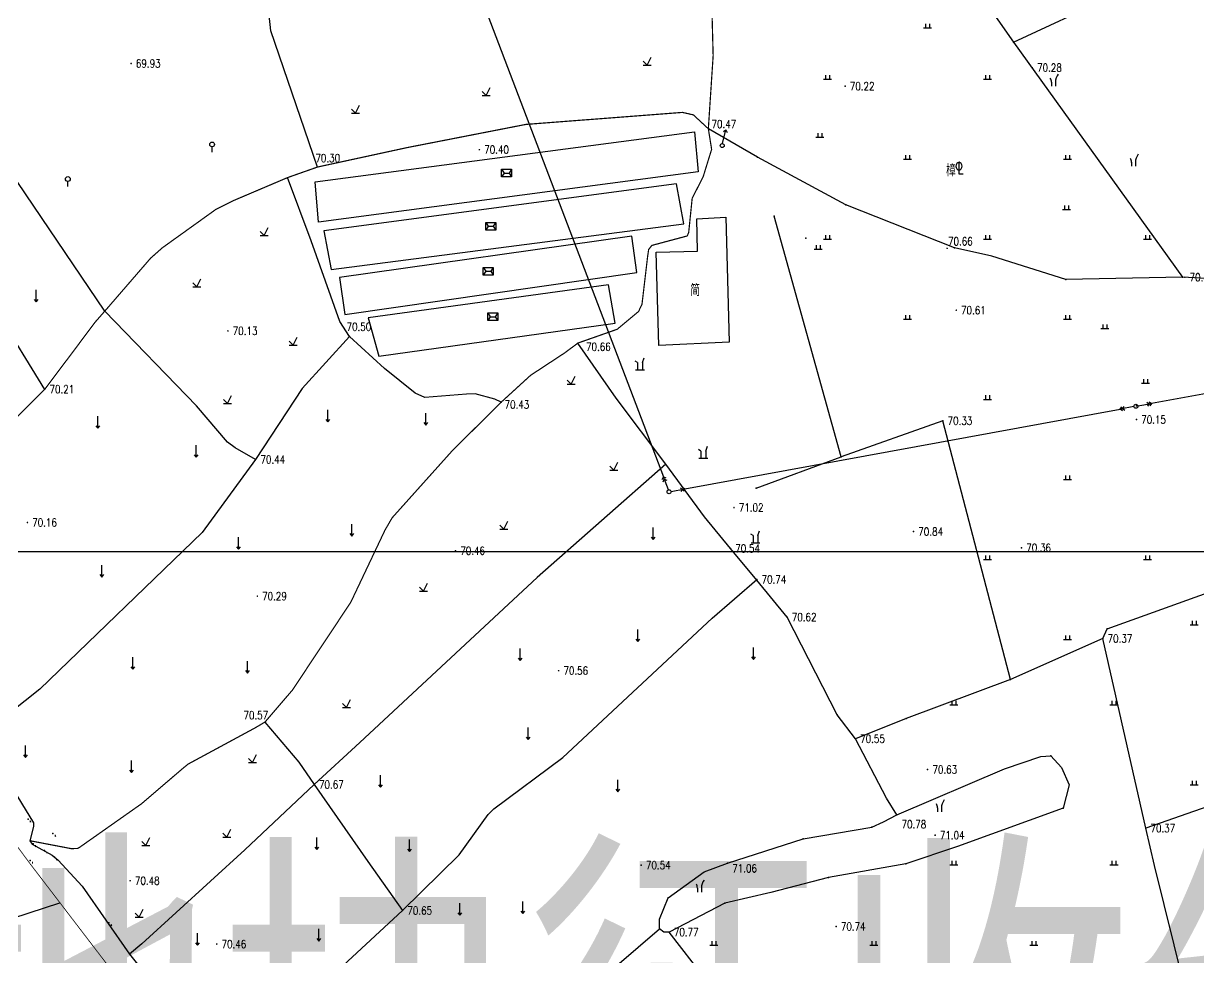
# Model space of a CAD drawing. Extents: x 10519 to 17598, y -625 to 2857.
# Drawn here: x 13875.9 to 14022.7, y 1055 to 1171.6 of the extents above; entities that cross this region are included whole.
import ezdxf
from ezdxf.enums import TextEntityAlignment as Align

# ---------------------------------------------------------------- set-up
doc = ezdxf.new("R2010")
doc.units = 0
doc.header["$MEASUREMENT"] = 0
doc.linetypes.add('X3', pattern=[5, 4, -1])
doc.layers.get('0').update_dxf_attribs({"linetype": 'CONTINUOUS'})
for name, color, linetype in [('0-现状单位', 7, 'CONTINUOUS'), ('0000原地形', 252, 'CONTINUOUS'), ('GCD', 224, 'CONTINUOUS'), ('TYBZ', 7, 'CONTINUOUS')]:
    doc.layers.add(name, color=color, linetype=linetype)
doc.styles.get("Standard").update_dxf_attribs({"font": 'txt8.shx', "width": 0.8, "bigfont": 'hz.shx'})
doc.styles.add('正等线体', font='txt8.shx', dxfattribs={"width": 0.8, "bigfont": 'hz.shx'})
doc.styles.add('黑体', font='SIMHEI.TTF', dxfattribs={"width": 0.8})
doc.linetypes.add('10421', pattern='A,2,[150,AAA.SHX,S=1,R=0,X=0,Y=1],1e-11', length=2)
doc.linetypes.add('10422', pattern='A,2,[150,AAA.SHX,S=1,R=0,X=0,Y=1],2,[177,AAA.SHX,S=1,R=0,X=0,Y=0.8],1e-09', length=4)
doc.linetypes.add('1161', pattern='A,0,[149,AAA.SHX,S=0.1,R=0,X=0,Y=0],-1.6', length=1.6)
doc.linetypes.add('447', pattern='A,8,-1,[148,AAA.SHX,S=1,R=0,X=0,Y=0],-1', length=10)

# ---------------------------------------------------------------- blocks, each defined once
blk = doc.blocks.new('GC013A')
at = {"linetype": 'Continuous'}
blk.add_line((0.5, 0), (4, 0), dxfattribs=at)
at = {"linetype": 'Continuous', "flags": 128}
for points in [[(2.88, 0.5), (3.38, 0), (2.88, -0.5)], [(3.5, 0.5), (4, 0), (3.5, -0.5)]]:
    blk.add_lwpolyline(points, dxfattribs=at)
blk = doc.blocks.new('GC200')
at = {"linetype": 'Continuous', "const_width": 0.2, "flags": 128}
blk.add_lwpolyline([(-0.1, 0, 1), (0.1, 0, 1)], format="xyb", close=True, dxfattribs=at)
blk = doc.blocks.new('gc272')
at = {"linetype": 'Continuous'}
blk.add_lwpolyline([(1.25, 0), (1.25, 0), (-1.25, 0), (-1.25, 1.9), (1.25, 1.9)], close=True, dxfattribs=at)
for points in [[(-1.25, 1.9), (-0.625, 0.95), (-1.25, 0)], [(-0.625, 0.95), (0.625, 0.95)], [(1.25, 1.9), (0.625, 0.95), (1.25, 0)]]:
    blk.add_lwpolyline(points, dxfattribs=at)
blk = doc.blocks.new('gc170')
at = {"linetype": 'Continuous'}
blk.add_circle((0, 0), 0.5, dxfattribs=at)
blk = doc.blocks.new('gc013b')
at = {"linetype": 'Continuous'}
blk.add_line((0.5, 0), (4, 0), dxfattribs=at)
at = {"linetype": 'Continuous', "flags": 128}
blk.add_lwpolyline([(3.5, 0.5), (4, 0), (3.5, -0.5)], dxfattribs=at)

msp = doc.modelspace()

# ---------------------------------------------------------------- linework, layer by layer
at = {"layer": '0000原地形', "linetype": 'Continuous'}
for p, q in [((13986.18, 1188.49, 69.5), (13999.61, 1169.29, 69.5)), ((13933.6, 1173.51), (13955.86, 1115.03)), ((13906.8, 1170.73), (13906.6, 1172.67)), ((13912.65, 1153.71), (13906.8, 1170.73)), ((13999.61, 1169.29, 69.5), (14020.72, 1139.97, 69.5)), ((13967.62, 1154.96, 69.5), (13961.48, 1158.49, 69.5)), ((13886.06, 1135.71), (13873.18, 1154.72)), ((13978.67, 1148.97, 69.5), (13967.62, 1154.96, 69.5)), ((13911.83, 1144.5), (13908.9, 1152.39)), ((13992.23, 1143.6, 69.5), (13978.67, 1148.97, 69.5)), ((13865.5, 1147.09), (13878.54, 1125.93)), ((13915.45, 1134.44), (13911.83, 1144.5)), ((13996.89, 1142.56, 69.5), (13992.23, 1143.6, 69.5)), ((14006.17, 1139.67, 69.5), (13996.89, 1142.56, 69.5)), ((14020.72, 1139.97, 69.5), (14006.17, 1139.67, 69.5)), ((13897.51, 1123.88), (13886.06, 1135.71)), ((13916.66, 1132.54), (13915.45, 1134.44)), ((13916.66, 1132.54), (13910.74, 1126.04)), ((13921.03, 1128.56), (13916.66, 1132.54)), ((13924.85, 1125.49), (13921.03, 1128.56)), ((14039.98, 1128.39), (14016.87, 1124.18, 69.85)), ((13910.74, 1126.04), (13904.91, 1117.2)), ((13910.74, 1126.04), (13910.74, 1126.04)), ((13926.04, 1124.92), (13924.85, 1125.49)), ((13931.27, 1125.35), (13926.04, 1124.92)), ((13932.36, 1125.39), (13931.27, 1125.35)), ((13934.8, 1124.73), (13932.36, 1125.39)), ((13935.6, 1124.35), (13934.8, 1124.73)), ((13901.39, 1119.34), (13897.51, 1123.88)), ((13958.54, 1113.52), (14012.93, 1123.47)), ((13902.34, 1118.63), (13901.39, 1119.34)), ((13904.91, 1117.2), (13902.34, 1118.63)), ((13904.91, 1117.2), (13898.22, 1108.08)), ((13956.18, 1116.59), (13940.11, 1102.44)), ((13898.22, 1108.08), (13877.93, 1088.5)), ((14011.33, 1096.03, 70.03), (14037.59, 1105.5, 70.03)), ((13940.11, 1102.44), (13917.92, 1081.86)), ((13961.97, 1097.36), (13967.53, 1102.21)), ((13943.28, 1079.99), (13961.97, 1097.36)), ((14010.77, 1094.83, 70.03), (14011.33, 1096.03, 70.03)), ((14010.77, 1094.83, 70.03), (13999.23, 1089.7, 70.03)), ((14016.13, 1071.14, 70.03), (14010.77, 1094.83, 70.03)), ((13999.23, 1089.7, 70.03), (13986.22, 1084.83, 70.03)), ((13877.93, 1088.5), (13871.93, 1083.75)), ((13906.08, 1084.4), (13910.29, 1079.39)), ((13986.22, 1084.83, 70.03), (13979.85, 1082.32, 70.03)), ((13917.92, 1081.86), (13912.23, 1076.6)), ((13910.29, 1079.39), (13912.23, 1076.6)), ((13934.67, 1073.57), (13943.28, 1079.99)), ((13912.23, 1076.6), (13903.56, 1068.46)), ((13912.23, 1076.6), (13918.95, 1066.98)), ((13933.98, 1072.84), (13934.67, 1073.57)), ((14023.88, 1073.85, 69.8), (14016.13, 1071.14, 69.8)), ((13930.33, 1067.81), (13933.98, 1072.84)), ((14017.24, 1066.47, 70.03), (14016.13, 1071.14, 70.03)), ((13903.56, 1068.46), (13890.67, 1056.7)), ((13923.27, 1060.86), (13930.33, 1067.81)), ((13918.95, 1066.98), (13923.27, 1060.86)), ((14021.67, 1048.67, 70.03), (14017.24, 1066.47, 70.03)), ((13845.85, 1050.69, 71.79), (13880.46, 1061.82, 71.79)), ((13915.84, 1054.01), (13923.27, 1060.86)), ((13934.43, 1040.62, 71.18), (13955.37, 1058.6, 71.18)), ((13890.67, 1056.7), (13889.14, 1055.4))]:
    msp.add_line(p, q, dxfattribs=at)
at = {"layer": '0000原地形', "linetype": '1161'}
for p, q in [((13999.61, 1169.29, 69.5), (14014.48, 1176.22, 69.5)), ((14040.51, 1138.8, 69.5), (14020.72, 1139.97, 69.5)), ((13990.78, 1122.02, 70.03), (13978.06, 1117.5, 70.03)), ((13999.23, 1089.7, 70.03), (13990.78, 1122.02, 70.03)), ((14005.8, 1073.63, 70.7), (13992.61, 1068.86, 70.7)), ((13992.61, 1068.86, 70.7), (13986.15, 1066.68, 70.7)), ((13986.15, 1066.68, 70.7), (13976.5, 1064.99, 70.7)), ((13976.5, 1064.99, 70.7), (13969.28, 1063.13, 70.7)), ((13969.28, 1063.13, 70.7), (13963.52, 1061.78, 70.7)), ((13963.52, 1061.78, 70.7), (13956.57, 1058.17, 70.7))]:
    msp.add_line(p, q, dxfattribs=at)
at = {"layer": '0000原地形'}
for p, q in [((13988.38, 1171.1), (13989.38, 1171.1)), ((13988.63, 1171.6), (13988.63, 1171.1)), ((13989.13, 1171.6), (13989.13, 1171.1)), ((13953.84, 1166.42), (13954.34, 1167.42)), ((13953.34, 1166.92), (13953.84, 1166.42)), ((13953.34, 1166.42), (13954.34, 1166.42)), ((13975.87, 1164.7), (13976.87, 1164.7)), ((13976.12, 1165.2), (13976.12, 1164.7)), ((13976.62, 1165.2), (13976.62, 1164.7)), ((13995.87, 1164.7), (13996.87, 1164.7)), ((13996.12, 1165.2), (13996.12, 1164.7)), ((13996.62, 1165.2), (13996.62, 1164.7)), ((13933.22, 1163.14), (13933.72, 1162.64)), ((13933.72, 1162.64), (13934.22, 1163.64)), ((14004.36, 1164.3), (14004.36, 1163.8)), ((14004.86, 1164.3), (14004.86, 1163.8)), ((13917.38, 1160.45), (13917.88, 1161.45)), ((13933.22, 1162.64), (13934.22, 1162.64)), ((13916.88, 1160.95), (13917.38, 1160.45)), ((13916.88, 1160.45), (13917.88, 1160.45)), ((13974.9, 1157.44), (13975.9, 1157.44)), ((13975.15, 1157.94), (13975.15, 1157.44)), ((13975.65, 1157.94), (13975.65, 1157.44)), ((13899.47, 1155.58), (13899.47, 1156.23)), ((13985.87, 1154.7), (13986.87, 1154.7)), ((13986.12, 1155.2), (13986.12, 1154.7)), ((13986.62, 1155.2), (13986.62, 1154.7)), ((13992.81, 1152.81, 70.51), (13992.81, 1154.31, 70.51)), ((14005.87, 1154.7), (14006.87, 1154.7)), ((14006.12, 1155.2), (14006.12, 1154.7)), ((14006.62, 1155.2), (14006.62, 1154.7)), ((14014.36, 1154.3), (14014.36, 1153.8)), ((14014.86, 1154.3), (14014.86, 1153.8)), ((13993.31, 1152.81, 70.51), (13992.81, 1152.81, 70.51)), ((13881.44, 1151.26), (13881.44, 1151.91)), ((14005.75, 1148.42), (14006.75, 1148.42)), ((14006, 1148.92), (14006, 1148.42)), ((14006.5, 1148.92), (14006.5, 1148.42)), ((13905.49, 1145.67), (13905.99, 1145.17)), ((13905.99, 1145.17), (13906.49, 1146.17)), ((13905.49, 1145.17), (13906.49, 1145.17)), ((13974.95, 1143.96), (13974.95, 1143.46)), ((13975.45, 1143.96), (13975.45, 1143.46)), ((13975.87, 1144.7), (13976.87, 1144.7)), ((13976.12, 1145.2), (13976.12, 1144.7)), ((13976.62, 1145.2), (13976.62, 1144.7)), ((13995.87, 1144.7), (13996.87, 1144.7)), ((13996.12, 1145.2), (13996.12, 1144.7)), ((13996.62, 1145.2), (13996.62, 1144.7)), ((14015.87, 1144.7), (14016.87, 1144.7)), ((14016.12, 1145.2), (14016.12, 1144.7)), ((14016.62, 1145.2), (14016.62, 1144.7)), ((13974.7, 1143.46), (13975.7, 1143.46)), ((13897.58, 1138.76), (13898.08, 1139.76)), ((13877.5, 1136.86), (13877.5, 1138.36)), ((13897.08, 1139.26), (13897.58, 1138.76)), ((13897.08, 1138.76), (13898.08, 1138.76)), ((13877.25, 1137.16), (13877.5, 1136.86)), ((13877.5, 1136.86), (13877.75, 1137.16)), ((13986.12, 1135.2), (13986.12, 1134.7)), ((13986.62, 1135.2), (13986.62, 1134.7)), ((14006.12, 1135.2), (14006.12, 1134.7)), ((14006.62, 1135.2), (14006.62, 1134.7)), ((13985.87, 1134.7), (13986.87, 1134.7)), ((14005.87, 1134.7), (14006.87, 1134.7)), ((14010.54, 1133.55), (14011.54, 1133.55)), ((14010.79, 1134.05), (14010.79, 1133.55)), ((14011.29, 1134.05), (14011.29, 1133.55)), ((13909.61, 1131.48), (13910.11, 1132.48)), ((13909.11, 1131.98), (13909.61, 1131.48)), ((13909.11, 1131.48), (13910.11, 1131.48)), ((13952.64, 1129.28), (13952.33, 1129.46)), ((13952.64, 1129.28), (13952.64, 1128.38)), ((13953.24, 1129.28), (13953.45, 1129.88)), ((13953.24, 1129.28), (13953.24, 1128.38)), ((13952.39, 1128.38), (13953.49, 1128.38)), ((13943.84, 1127.08), (13944.34, 1126.58)), ((13943.84, 1126.58), (13944.84, 1126.58)), ((13944.34, 1126.58), (13944.84, 1127.58)), ((14015.61, 1126.73), (14016.61, 1126.73)), ((14015.86, 1127.23), (14015.86, 1126.73)), ((14016.36, 1127.23), (14016.36, 1126.73)), ((13901.4, 1124.17), (13901.9, 1125.17)), ((13995.87, 1124.7), (13996.87, 1124.7)), ((13996.12, 1125.2), (13996.12, 1124.7)), ((13996.62, 1125.2), (13996.62, 1124.7)), ((13900.9, 1124.67), (13901.4, 1124.17)), ((13900.9, 1124.17), (13901.9, 1124.17)), ((13913.93, 1121.89), (13913.93, 1123.39)), ((13885.2, 1121.11), (13885.2, 1122.61)), ((13913.68, 1122.19), (13913.93, 1121.89)), ((13913.93, 1121.89), (13914.18, 1122.19)), ((13925.92, 1121.79), (13926.17, 1121.49)), ((13926.17, 1121.49), (13926.17, 1122.99)), ((13926.17, 1121.49), (13926.42, 1121.79)), ((13884.95, 1121.41), (13885.2, 1121.11)), ((13885.2, 1121.11), (13885.45, 1121.41)), ((13897.46, 1117.49), (13897.46, 1118.99)), ((13961.16, 1118.24), (13961.37, 1118.84)), ((13897.21, 1117.79), (13897.46, 1117.49)), ((13897.46, 1117.49), (13897.71, 1117.79)), ((13960.56, 1118.24), (13960.25, 1118.42)), ((13960.56, 1118.24), (13960.56, 1117.34)), ((13961.16, 1118.24), (13961.16, 1117.34)), ((13949.16, 1116.34), (13949.66, 1115.84)), ((13949.66, 1115.84), (13950.16, 1116.84)), ((13960.31, 1117.34), (13961.41, 1117.34)), ((13949.16, 1115.84), (13950.16, 1115.84)), ((14005.87, 1114.7), (14006.87, 1114.7)), ((14006.12, 1115.2), (14006.12, 1114.7)), ((14006.62, 1115.2), (14006.62, 1114.7)), ((13916.95, 1107.63), (13916.95, 1109.13)), ((13935.41, 1108.97), (13935.91, 1108.47)), ((13935.91, 1108.47), (13936.41, 1109.47)), ((13954.58, 1107.18), (13954.58, 1108.68)), ((13902.77, 1106), (13902.77, 1107.5)), ((13916.7, 1107.93), (13916.95, 1107.63)), ((13916.95, 1107.63), (13917.2, 1107.93)), ((13935.41, 1108.47), (13936.41, 1108.47)), ((13954.33, 1107.48), (13954.58, 1107.18)), ((13954.58, 1107.18), (13954.83, 1107.48)), ((13967.08, 1107.68), (13966.77, 1107.86)), ((13967.08, 1107.68), (13967.08, 1106.78)), ((13967.68, 1107.68), (13967.89, 1108.28)), ((13967.68, 1107.68), (13967.68, 1106.78)), ((13902.52, 1106.3), (13902.77, 1106)), ((13902.77, 1106), (13903.02, 1106.3)), ((13966.83, 1106.78), (13967.93, 1106.78)), ((13995.87, 1104.7), (13996.87, 1104.7)), ((13996.12, 1105.2), (13996.12, 1104.7)), ((13996.62, 1105.2), (13996.62, 1104.7)), ((14015.87, 1104.7), (14016.87, 1104.7)), ((14016.12, 1105.2), (14016.12, 1104.7)), ((14016.62, 1105.2), (14016.62, 1104.7)), ((13885.45, 1102.81), (13885.7, 1102.51)), ((13885.7, 1102.51), (13885.7, 1104.01)), ((13885.7, 1102.51), (13885.95, 1102.81)), ((13925.37, 1101.24), (13925.87, 1100.74)), ((13925.87, 1100.74), (13926.37, 1101.74)), ((13925.37, 1100.74), (13926.37, 1100.74)), ((14021.92, 1097.06), (14021.92, 1096.56)), ((14022.42, 1097.06), (14022.42, 1096.56)), ((13952.65, 1094.47), (13952.65, 1095.97)), ((14021.67, 1096.56), (14022.67, 1096.56)), ((13952.4, 1094.77), (13952.65, 1094.47)), ((13952.65, 1094.47), (13952.9, 1094.77)), ((14005.87, 1094.7), (14006.87, 1094.7)), ((14006.12, 1095.2), (14006.12, 1094.7)), ((14006.62, 1095.2), (14006.62, 1094.7)), ((13889.55, 1091.01), (13889.55, 1092.51)), ((13937.71, 1092.39), (13937.96, 1092.09)), ((13937.96, 1092.09), (13937.96, 1093.59)), ((13937.96, 1092.09), (13938.21, 1092.39)), ((13966.89, 1092.53), (13967.14, 1092.23)), ((13967.14, 1092.23), (13967.14, 1093.73)), ((13967.14, 1092.23), (13967.39, 1092.53)), ((13889.3, 1091.31), (13889.55, 1091.01)), ((13889.55, 1091.01), (13889.8, 1091.31)), ((13903.9, 1090.52), (13903.9, 1092.02)), ((13903.65, 1090.82), (13903.9, 1090.52)), ((13903.9, 1090.52), (13904.15, 1090.82)), ((13915.77, 1086.73), (13916.27, 1086.23)), ((13916.27, 1086.23), (13916.77, 1087.23)), ((13991.67, 1086.56), (13992.67, 1086.56)), ((13991.92, 1087.06), (13991.92, 1086.56)), ((13992.42, 1087.06), (13992.42, 1086.56)), ((14011.67, 1086.56), (14012.67, 1086.56)), ((14011.92, 1087.06), (14011.92, 1086.56)), ((14012.42, 1087.06), (14012.42, 1086.56)), ((13915.77, 1086.23), (13916.77, 1086.23)), ((13938.96, 1082.23), (13938.96, 1083.73)), ((13938.71, 1082.53), (13938.96, 1082.23)), ((13938.96, 1082.23), (13939.21, 1082.53)), ((13876.17, 1079.99), (13876.17, 1081.49)), ((13875.92, 1080.29), (13876.17, 1079.99)), ((13876.17, 1079.99), (13876.42, 1080.29)), ((13889.4, 1078.11), (13889.4, 1079.61)), ((13904.03, 1079.87), (13904.53, 1079.37)), ((13904.03, 1079.37), (13905.03, 1079.37)), ((13904.53, 1079.37), (13905.03, 1080.37)), ((13889.15, 1078.41), (13889.4, 1078.11)), ((13889.4, 1078.11), (13889.65, 1078.41)), ((13920.5, 1076.28), (13920.5, 1077.78)), ((13920.25, 1076.58), (13920.5, 1076.28)), ((13920.5, 1076.28), (13920.75, 1076.58)), ((13950.19, 1075.7), (13950.19, 1077.2)), ((14021.67, 1076.56), (14022.67, 1076.56)), ((14021.92, 1077.06), (14021.92, 1076.56)), ((14022.42, 1077.06), (14022.42, 1076.56)), ((13949.94, 1076), (13950.19, 1075.7)), ((13950.19, 1075.7), (13950.44, 1076)), ((13990.12, 1073.67), (13990.12, 1073.17)), ((13990.62, 1073.67), (13990.62, 1073.17)), ((13900.83, 1070.52), (13901.33, 1070.02)), ((13901.33, 1070.02), (13901.83, 1071.02)), ((13890.7, 1069.47), (13891.2, 1068.97)), ((13890.7, 1068.97), (13891.7, 1068.97)), ((13891.2, 1068.97), (13891.7, 1069.97)), ((13900.83, 1070.02), (13901.83, 1070.02)), ((13912.56, 1068.48), (13912.56, 1069.98)), ((13924.14, 1068.23), (13924.14, 1069.73)), ((13912.31, 1068.78), (13912.56, 1068.48)), ((13912.56, 1068.48), (13912.81, 1068.78)), ((13923.89, 1068.53), (13924.14, 1068.23)), ((13924.14, 1068.23), (13924.39, 1068.53)), ((13991.67, 1066.56), (13992.67, 1066.56)), ((13991.92, 1067.06), (13991.92, 1066.56)), ((13992.42, 1067.06), (13992.42, 1066.56)), ((14011.67, 1066.56), (14012.67, 1066.56)), ((14011.92, 1067.06), (14011.92, 1066.56)), ((14012.42, 1067.06), (14012.42, 1066.56)), ((13960.12, 1063.67), (13960.12, 1063.17)), ((13960.62, 1063.67), (13960.62, 1063.17)), ((13930.44, 1060.27), (13930.44, 1061.77)), ((13938.31, 1060.5), (13938.31, 1062)), ((13889.87, 1060.53), (13890.37, 1060.03)), ((13890.37, 1060.03), (13890.87, 1061.03)), ((13930.19, 1060.57), (13930.44, 1060.27)), ((13930.44, 1060.27), (13930.69, 1060.57)), ((13938.06, 1060.8), (13938.31, 1060.5)), ((13938.31, 1060.5), (13938.56, 1060.8)), ((13889.87, 1060.03), (13890.87, 1060.03)), ((13897.66, 1056.54), (13897.66, 1058.04)), ((13912.57, 1057.36), (13912.82, 1057.06)), ((13912.82, 1057.06), (13912.82, 1058.56)), ((13912.82, 1057.06), (13913.07, 1057.36)), ((13897.41, 1056.84), (13897.66, 1056.54)), ((13897.66, 1056.54), (13897.91, 1056.84)), ((13961.67, 1056.56), (13962.67, 1056.56)), ((13961.92, 1057.06), (13961.92, 1056.56)), ((13962.42, 1057.06), (13962.42, 1056.56)), ((13981.67, 1056.56), (13982.67, 1056.56)), ((13981.92, 1057.06), (13981.92, 1056.56)), ((13982.42, 1057.06), (13982.42, 1056.56)), ((14001.67, 1056.56), (14002.67, 1056.56)), ((14001.92, 1057.06), (14001.92, 1056.56)), ((14002.42, 1057.06), (14002.42, 1056.56))]:
    msp.add_line(p, q, dxfattribs=at)
at = {"layer": '0000原地形', "linetype": '10421'}
for p, q in [((13949.97, 1124.83, 70.74), (13945.19, 1131.73, 70.74)), ((13956.18, 1116.59, 70.74), (13949.97, 1124.83, 70.74)), ((13960.99, 1110.04, 70.74), (13956.18, 1116.59, 70.74)), ((13964.24, 1106.09, 70.74), (13960.99, 1110.04, 70.74)), ((13967.53, 1102.13, 70.83), (13964.24, 1106.09, 70.83)), ((13971.31, 1097.51, 70.83), (13967.53, 1102.13, 70.83)), ((13977.58, 1085.3, 70.83), (13971.31, 1097.51, 70.83)), ((13979.85, 1082.32, 70.83), (13977.58, 1085.3, 70.83)), ((13870.38, 1082.84), (13877.15, 1071.82)), ((13983.75, 1074.91, 70.83), (13979.85, 1082.32, 70.83)), ((13998.49, 1078.57, 70.78), (14003.04, 1080.12, 70.78)), ((14003.04, 1080.12, 70.78), (14004.28, 1080.17, 70.78)), ((14004.28, 1080.17, 70.78), (14005.63, 1078.73, 70.78)), ((13985.02, 1072.8, 70.78), (13998.49, 1078.57, 70.78)), ((14005.63, 1078.73, 70.78), (14006.55, 1076.57, 70.78)), ((14006.55, 1076.57, 70.78), (14005.8, 1073.63, 70.78)), ((13985.02, 1072.8, 70.83), (13983.75, 1074.91, 70.83)), ((13981.93, 1071.29, 70.83), (13983.38, 1071.93, 70.83)), ((13983.38, 1071.93, 70.83), (13985.02, 1072.8, 70.83)), ((13877.17, 1071.37), (13876.71, 1069.58)), ((13877.15, 1071.82), (13877.17, 1071.37)), ((13973.34, 1069.83, 70.83), (13981.93, 1071.29, 70.83)), ((13876.71, 1069.58), (13876.97, 1069.14)), ((13876.97, 1069.14), (13879.5, 1067.78)), ((13963.87, 1066.8, 70.83), (13973.34, 1069.83, 70.83)), ((13879.5, 1067.78), (13880.25, 1067.14)), ((13880.25, 1067.14), (13883.24, 1063.89)), ((13960.95, 1065.71, 70.83), (13963.87, 1066.8, 70.83)), ((13956.44, 1062.46, 70.83), (13960.95, 1065.71, 70.83)), ((13883.24, 1063.89), (13889.14, 1055.4)), ((13955.37, 1059.78, 70.83), (13956.44, 1062.46, 70.83)), ((13955.37, 1058.6, 70.83), (13955.37, 1059.78, 70.83)), ((13955.91, 1058.17, 70.83), (13955.37, 1058.6, 70.83)), ((13956.57, 1058.17, 70.83), (13955.91, 1058.17, 70.83)), ((13961.06, 1052.4, 70.83), (13956.57, 1058.17, 70.83))]:
    msp.add_line(p, q, dxfattribs=at)
at = {"layer": '0000原地形', "linetype": '10422'}
msp.add_line((13889.14, 1055.4), (13893.19, 1050.42), dxfattribs=at)
at = {"layer": '0000原地形', "linetype": 'X3', "flags": 128}
for points, const_width in [([(13995.87, 1246.81), (13996.01, 1245.98), (13995.63, 1243.64), (13994.65, 1242.5), (13990.34, 1241.5), (13990.02, 1241.35), (13988.06, 1239.51), (13987.33, 1238.91), (13982.02, 1234.93), (13981.87, 1234.16), (13983.45, 1225.28), (13983.39, 1224.97), (13982.82, 1224.74), (13969.87, 1225.39), (13956.67, 1225.24), (13956.33, 1224.23), (13956.77, 1222.6), (13958.2, 1216.98), (13958.64, 1215.92), (13960.84, 1211.89), (13962.36, 1207.06), (13962.29, 1206.26), (13961.49, 1203.76), (13961.54, 1202.34), (13961.65, 1199.54), (13963.38, 1194.46), (13962.73, 1188.91), (13961.78, 1178.98), (13962.08, 1167.6), (13961.48, 1158.49), (13961.89, 1155.92), (13960.85, 1152.55), (13959.46, 1149.79), (13959.02, 1145.5), (13958.83, 1145.1), (13954.42, 1143.92), (13954.02, 1143.41), (13953.89, 1142.52), (13953.19, 1136.58), (13952.76, 1135.67), (13950.09, 1133.45), (13945.19, 1131.73), (13943.5, 1130.48), (13939.27, 1127.7), (13935.6, 1124.35), (13929.48, 1118.28), (13921.97, 1109.91), (13921.08, 1108.38), (13916.8, 1099.36), (13909.52, 1088.41), (13906.08, 1084.4), (13904.8, 1083.65), (13896.47, 1079.15), (13895.82, 1078.62), (13890.64, 1074.19), (13882.83, 1068.7), (13882.66, 1068.62), (13881.89, 1068.59), (13876.71, 1069.58)], 0.15), ([(13852.21, 1114.04), (13852.33, 1113.41), (13855.41, 1106.69), (13859.82, 1097.27), (13865.36, 1086.49), (13869.38, 1078.71), (13873.27, 1071.37), (13876.77, 1066.65), (13888.38, 1051.49), (13888.3, 1050.97), (13887.2, 1048.47), (13886.6, 1047.97), (13885.81, 1047.59), (13866.18, 1041.6), (13853.57, 1037.15)], 0.1)]:
    msp.add_lwpolyline(points, dxfattribs=dict(at, const_width=const_width))
at = {"layer": '0000原地形', "linetype": 'X3', "const_width": 0.15, "elevation": 70.14, "flags": 128}
msp.add_lwpolyline([(13851.24, 1121.83), (13851.47, 1121.76), (13851.97, 1121.44), (13853.3, 1119.08), (13853.99, 1118.48), (13857.28, 1116.65), (13860.14, 1116.32), (13868.65, 1118), (13870.02, 1118.56), (13872.79, 1120.23), (13878.54, 1125.93), (13882.14, 1130.71), (13884.83, 1134.31), (13886.06, 1135.71), (13891.79, 1142.33), (13893.25, 1143.62), (13899.93, 1148.41), (13902.03, 1149.47), (13908.9, 1152.39), (13912.65, 1153.71), (13923.86, 1156.14), (13938.68, 1159.03), (13958.25, 1160.53), (13959.61, 1160.22), (13961.48, 1158.49)], dxfattribs=at)
at = {"layer": '0000原地形', "linetype": 'Continuous', "flags": 128}
msp.add_lwpolyline([(13912.34, 1151.85), (13959.74, 1158.12), (13960.21, 1153.12), (13912.78, 1146.81)], close=True, dxfattribs=at)
for points, elevation in [([(13913.44, 1145.73), (13914.33, 1140.91), (13958.43, 1146.62), (13957.49, 1151.6)], 72.32), ([(13960.06, 1147.25), (13963.68, 1147.43), (13964.1, 1131.84), (13955.31, 1131.43), (13954.94, 1143.07), (13960.12, 1143.19)], 70.64), ([(13915.37, 1139.92), (13916.05, 1135.3), (13952.53, 1140.54), (13951.93, 1145.06)], 72.39), ([(13949.83, 1134.23), (13949, 1139), (13918.99, 1134.87), (13920.29, 1130.07)], 72.42)]:
    msp.add_lwpolyline(points, close=True, dxfattribs=dict(at, elevation=elevation))
at = {"layer": '0000原地形', "linetype": '447', "elevation": 70.7, "flags": 128}
msp.add_lwpolyline([(13967.44, 1113.62), (13978.06, 1117.5), (13969.71, 1147.57)], dxfattribs=at)
at = {"layer": '0000原地形'}
for centre, major_axis, start_param, end_param in [((14003.14, 1164.2), (-0.865, 0.865), 4.003337, 4.433559), ((14006.31, 1164.35), (1.03, 1.03), 1.646391, 2.392649), ((13899.47, 1156.53), (-0.212, 0.212), 3.926991, 10.210176), ((13992.92, 1153.81, 70.51), (0.362, 0.362), 1.006713, 3.705676), ((13992.69, 1153.81, 70.51), (0.362, 0.362), 4.148305, 6.847269), ((14013.14, 1154.2), (-0.865, 0.865), 4.003337, 4.433559), ((14016.31, 1154.35), (1.03, 1.03), 1.646391, 2.392649), ((13881.44, 1152.21), (-0.212, 0.212), 3.926991, 10.210176), ((13988.9, 1073.58), (-0.865, 0.865), 4.003337, 4.433559), ((13992.07, 1073.72), (1.03, 1.03), 1.646391, 2.392649), ((13962.07, 1063.72), (1.03, 1.03), 1.646391, 2.392649), ((13958.9, 1063.58), (-0.865, 0.865), 4.003337, 4.433559)]:
    msp.add_ellipse(centre, major_axis=major_axis, ratio=1, start_param=start_param, end_param=end_param, dxfattribs=at)
at = {"layer": '0000原地形', "linetype": 'Continuous'}
for p in [(13999.61, 1169.29, 69.86), (13978.56, 1163.8, 70.22), (13967.62, 1154.96, 70.19), (13978.67, 1148.97, 70.31), (13969.71, 1147.57, 70.27), (13973.68, 1144.81, 70.32), (13992.23, 1143.6, 70.28), (14006.17, 1139.67, 70.3), (14020.72, 1139.97, 70.15), (14014.99, 1123.88, 74.44), (13990.78, 1122.02, 70.33), (14014.97, 1122.17, 70.15), (13978.06, 1117.5, 70.66), (13967.44, 1113.62, 70.7), (13987.12, 1108.18, 70.84), (13964.24, 1106.09, 70.54), (14000.61, 1106.17, 70.36), (13967.53, 1102.13, 70.4), (13971.31, 1097.51, 70.62), (14011.33, 1096.03, 70.27), (14010.77, 1094.83, 70.37), (13999.23, 1089.7, 70.5), (13977.58, 1085.3, 70.56), (13986.22, 1084.83, 70.63), (13979.85, 1082.32, 70.55), (14004.28, 1080.17, 70.45), (13988.88, 1078.47, 70.63), (14005.8, 1073.63, 70.7), (13876.47, 1072.27, 71.37), (13985.02, 1072.8, 70.78), (13879.56, 1070.5, 70.51), (13981.93, 1071.29, 70.9), (14016.13, 1071.14, 70.37), (13877.11, 1069.19, 71.51), (13973.34, 1069.83, 70.97), (13989.81, 1070.26, 71.04), (13878.52, 1068.38, 71.65), (13879.76, 1067.54, 71.54), (13876.73, 1067.12, 71.56), (13963.87, 1066.8, 71.06), (13986.15, 1066.68, 70.6), (13976.5, 1064.99, 70.75), (13956.44, 1062.46, 71.1), (13963.52, 1061.78, 70.54), (13886.56, 1059.33, 71.51), (13977.44, 1058.87, 70.74), (13955.37, 1058.6, 70.71), (13956.57, 1058.17, 70.77)]:
    msp.add_point(p, dxfattribs=at)
at = {"layer": 'TYBZ'}
msp.add_lwpolyline([(14372.81, 1105.71), (14372.81, 256.71), (13183.81, 256.71), (13183.81, 1105.71)], close=True, dxfattribs=at)

# ---------------------------------------------------------------- block references
at = {"layer": '0000原地形', "linetype": 'Continuous'}
for name, p, xscale, yscale, rotation in [('gc013b', (13963.21, 1156.39), 0.4999999999999488, 0.4999999999999488, 77.04470157489169), ('GC013A', (14014.9, 1123.83), 0.4999999999999049, 0.4999999999999049, 190.3653648697274), ('GC013A', (14014.9, 1123.83, 69.85), 0.4999999999802281, 0.5, 10.14877068583707), ('GC013A', (13956.57, 1113.16), 0.4999999999996967, 0.4999999999996967, 110.8400309739918), ('GC013A', (13956.57, 1113.16), 0.4999999999999049, 0.4999999999999049, 10.3653648697274)]:
    msp.add_blockref(name, p, dxfattribs=dict(at, xscale=xscale, yscale=yscale, rotation=rotation))
at = {"layer": '0000原地形', "linetype": 'Continuous', "xscale": 0.5, "yscale": 0.5}
for name, p in [('gc170', (13963.21, 1156.39)), ('gc272', (13936.27, 1152.48)), ('gc272', (13934.3, 1145.83)), ('gc272', (13933.97, 1140.21)), ('gc272', (13934.53, 1134.54)), ('gc170', (14014.9, 1123.83)), ('gc170', (13956.57, 1113.16))]:
    msp.add_blockref(name, p, dxfattribs=at)
at = {"layer": 'GCD', "linetype": 'Continuous'}
ref = msp.add_blockref('GC200', (13889.35, 1166.64, 69.93), dxfattribs=dict(at, xscale=0.5, yscale=0.5, zscale=0.5))
ref.add_attrib('height', '69.93', dxfattribs={"linetype": 'Continuous', "height": 1, "style": '正等线体', "width": 0.8}).set_placement((13889.95, 1166.64, 69.93), align=Align.MIDDLE_LEFT)
ref = msp.add_blockref('GC200', (14001.96, 1166.12, 70.28), dxfattribs=dict(at, xscale=0.5, yscale=0.5, zscale=0.5))
ref.add_attrib('height', '70.28', dxfattribs={"linetype": 'Continuous', "height": 1, "style": '正等线体', "width": 0.8}).set_placement((14002.56, 1166.12, 70.28), align=Align.MIDDLE_LEFT)
ref = msp.add_blockref('GC200', (13978.56, 1163.8, 70.22), dxfattribs=dict(at, xscale=0.5, yscale=0.5, zscale=0.5))
ref.add_attrib('height', '70.22', dxfattribs={"linetype": 'Continuous', "height": 1, "style": '正等线体', "width": 0.8}).set_placement((13979.16, 1163.8, 70.22), align=Align.MIDDLE_LEFT)
ref = msp.add_blockref('GC200', (13961.48, 1158.49, 70.47), dxfattribs=dict(at, xscale=0.5, yscale=0.5, zscale=0.5))
ref.add_attrib('height', '70.47', dxfattribs={"linetype": 'Continuous', "height": 1, "style": '正等线体', "width": 0.8}).set_placement((13961.87, 1159.08, 70.47), align=Align.MIDDLE_LEFT)
ref = msp.add_blockref('GC200', (13932.87, 1155.88, 70.4), dxfattribs=dict(at, xscale=0.5, yscale=0.5, zscale=0.5))
ref.add_attrib('height', '70.40', dxfattribs={"linetype": 'Continuous', "height": 1, "style": '正等线体', "width": 0.8}).set_placement((13933.47, 1155.88, 70.4), align=Align.MIDDLE_LEFT)
ref = msp.add_blockref('GC200', (13912.65, 1153.71, 70.3), dxfattribs=dict(at, xscale=0.5, yscale=0.5, zscale=0.5))
ref.add_attrib('height', '70.30', dxfattribs={"linetype": 'Continuous', "height": 1, "style": '正等线体', "width": 0.8}).set_placement((13912.38, 1154.82, 70.3), align=Align.MIDDLE_LEFT)
ref = msp.add_blockref('GC200', (13991.32, 1143.56, 70.66), dxfattribs=dict(at, xscale=0.5, yscale=0.5, zscale=0.5))
ref.add_attrib('height', '70.66', dxfattribs={"linetype": 'Continuous', "height": 1, "style": '正等线体', "width": 0.8}).set_placement((13991.43, 1144.43, 70.66), align=Align.MIDDLE_LEFT)
ref = msp.add_blockref('GC200', (14021.02, 1139.94, 70.39), dxfattribs=dict(at, xscale=0.5, yscale=0.5, zscale=0.5))
ref.add_attrib('height', '70.39', dxfattribs={"linetype": 'Continuous', "height": 1, "style": '正等线体', "width": 0.8}).set_placement((14021.62, 1139.94, 70.39), align=Align.MIDDLE_LEFT)
ref = msp.add_blockref('GC200', (13992.46, 1135.83, 70.6), dxfattribs=dict(at, xscale=0.5, yscale=0.5, zscale=0.5))
ref.add_attrib('height', '70.61', dxfattribs={"linetype": 'Continuous', "height": 1, "style": '正等线体', "width": 0.8}).set_placement((13993.06, 1135.83, 70.6), align=Align.MIDDLE_LEFT)
ref = msp.add_blockref('GC200', (13901.45, 1133.24, 70.12), dxfattribs=dict(at, xscale=0.5, yscale=0.5, zscale=0.5))
ref.add_attrib('height', '70.13', dxfattribs={"linetype": 'Continuous', "height": 1, "style": '正等线体', "width": 0.8}).set_placement((13902.05, 1133.24, 70.12), align=Align.MIDDLE_LEFT)
ref = msp.add_blockref('GC200', (13916.66, 1132.54, 70.5), dxfattribs=dict(at, xscale=0.5, yscale=0.5, zscale=0.5))
ref.add_attrib('height', '70.50', dxfattribs={"linetype": 'Continuous', "height": 1, "style": '正等线体', "width": 0.8}).set_placement((13916.27, 1133.76, 70.5), align=Align.MIDDLE_LEFT)
ref = msp.add_blockref('GC200', (13945.19, 1131.73, 70.66), dxfattribs=dict(at, xscale=0.5, yscale=0.5, zscale=0.5))
ref.add_attrib('height', '70.66', dxfattribs={"linetype": 'Continuous', "height": 1, "style": '正等线体', "width": 0.8}).set_placement((13946.2, 1131.27, 70.66), align=Align.MIDDLE_LEFT)
ref = msp.add_blockref('GC200', (13878.55, 1125.96, 70.21), dxfattribs=dict(at, xscale=0.5, yscale=0.5, zscale=0.5))
ref.add_attrib('height', '70.21', dxfattribs={"linetype": 'Continuous', "height": 1, "style": '正等线体', "width": 0.8}).set_placement((13879.15, 1125.96, 70.21), align=Align.MIDDLE_LEFT)
ref = msp.add_blockref('GC200', (13935.6, 1124.35, 70.43), dxfattribs=dict(at, xscale=0.5, yscale=0.5, zscale=0.5))
ref.add_attrib('height', '70.43', dxfattribs={"linetype": 'Continuous', "height": 1, "style": '正等线体', "width": 0.8}).set_placement((13936.02, 1124.04, 70.43), align=Align.MIDDLE_LEFT)
ref = msp.add_blockref('GC200', (13990.78, 1122.02, 70.33), dxfattribs=dict(at, xscale=0.5, yscale=0.5, zscale=0.5))
ref.add_attrib('height', '70.33', dxfattribs={"linetype": 'Continuous', "height": 1, "style": '正等线体', "width": 0.8}).set_placement((13991.38, 1122.02, 70.33), align=Align.MIDDLE_LEFT)
ref = msp.add_blockref('GC200', (14014.97, 1122.17, 70.15), dxfattribs=dict(at, xscale=0.5, yscale=0.5, zscale=0.5))
ref.add_attrib('height', '70.15', dxfattribs={"linetype": 'Continuous', "height": 1, "style": '正等线体', "width": 0.8}).set_placement((14015.57, 1122.17, 70.15), align=Align.MIDDLE_LEFT)
ref = msp.add_blockref('GC200', (13904.91, 1117.2, 70.44), dxfattribs=dict(at, xscale=0.5, yscale=0.5, zscale=0.5))
ref.add_attrib('height', '70.44', dxfattribs={"linetype": 'Continuous', "height": 1, "style": '正等线体', "width": 0.8}).set_placement((13905.51, 1117.2, 70.44), align=Align.MIDDLE_LEFT)
ref = msp.add_blockref('GC200', (13964.69, 1111.18, 71.02), dxfattribs=dict(at, xscale=0.5, yscale=0.5, zscale=0.5))
ref.add_attrib('height', '71.02', dxfattribs={"linetype": 'Continuous', "height": 1, "style": '正等线体', "width": 0.8}).set_placement((13965.29, 1111.18, 71.02), align=Align.MIDDLE_LEFT)
ref = msp.add_blockref('GC200', (13876.39, 1109.32, 70.16), dxfattribs=dict(at, xscale=0.5, yscale=0.5, zscale=0.5))
ref.add_attrib('height', '70.16', dxfattribs={"linetype": 'Continuous', "height": 1, "style": '正等线体', "width": 0.8}).set_placement((13876.99, 1109.32, 70.16), align=Align.MIDDLE_LEFT)
ref = msp.add_blockref('GC200', (13987.12, 1108.18, 70.84), dxfattribs=dict(at, xscale=0.5, yscale=0.5, zscale=0.5))
ref.add_attrib('height', '70.84', dxfattribs={"linetype": 'Continuous', "height": 1, "style": '正等线体', "width": 0.8}).set_placement((13987.72, 1108.18, 70.84), align=Align.MIDDLE_LEFT)
ref = msp.add_blockref('GC200', (13929.89, 1105.8, 70.45), dxfattribs=dict(at, xscale=0.5, yscale=0.5, zscale=0.5))
ref.add_attrib('height', '70.46', dxfattribs={"linetype": 'Continuous', "height": 1, "style": '正等线体', "width": 0.8}).set_placement((13930.49, 1105.8, 70.45), align=Align.MIDDLE_LEFT)
ref = msp.add_blockref('GC200', (13964.24, 1106.09, 70.54), dxfattribs=dict(at, xscale=0.5, yscale=0.5, zscale=0.5))
ref.add_attrib('height', '70.54', dxfattribs={"linetype": 'Continuous', "height": 1, "style": '正等线体', "width": 0.8}).set_placement((13964.84, 1106.09, 70.54), align=Align.MIDDLE_LEFT)
ref = msp.add_blockref('GC200', (14000.61, 1106.17, 70.36), dxfattribs=dict(at, xscale=0.5, yscale=0.5, zscale=0.5))
ref.add_attrib('height', '70.36', dxfattribs={"linetype": 'Continuous', "height": 1, "style": '正等线体', "width": 0.8}).set_placement((14001.21, 1106.17, 70.36), align=Align.MIDDLE_LEFT)
ref = msp.add_blockref('GC200', (13967.53, 1102.21, 70.74), dxfattribs=dict(at, xscale=0.5, yscale=0.5, zscale=0.5))
ref.add_attrib('height', '70.74', dxfattribs={"linetype": 'Continuous', "height": 1, "style": '正等线体', "width": 0.8}).set_placement((13968.13, 1102.21, 70.74), align=Align.MIDDLE_LEFT)
ref = msp.add_blockref('GC200', (13905.12, 1100.12, 70.29), dxfattribs=dict(at, xscale=0.5, yscale=0.5, zscale=0.5))
ref.add_attrib('height', '70.29', dxfattribs={"linetype": 'Continuous', "height": 1, "style": '正等线体', "width": 0.8}).set_placement((13905.72, 1100.12, 70.29), align=Align.MIDDLE_LEFT)
ref = msp.add_blockref('GC200', (13971.31, 1097.51, 70.62), dxfattribs=dict(at, xscale=0.5, yscale=0.5, zscale=0.5))
ref.add_attrib('height', '70.62', dxfattribs={"linetype": 'Continuous', "height": 1, "style": '正等线体', "width": 0.8}).set_placement((13971.91, 1097.51, 70.62), align=Align.MIDDLE_LEFT)
ref = msp.add_blockref('GC200', (14010.77, 1094.83, 70.37), dxfattribs=dict(at, xscale=0.5, yscale=0.5, zscale=0.5))
ref.add_attrib('height', '70.37', dxfattribs={"linetype": 'Continuous', "height": 1, "style": '正等线体', "width": 0.8}).set_placement((14011.37, 1094.83, 70.37), align=Align.MIDDLE_LEFT)
ref = msp.add_blockref('GC200', (13942.77, 1090.82, 70.55), dxfattribs=dict(at, xscale=0.5, yscale=0.5, zscale=0.5))
ref.add_attrib('height', '70.56', dxfattribs={"linetype": 'Continuous', "height": 1, "style": '正等线体', "width": 0.8}).set_placement((13943.37, 1090.82, 70.55), align=Align.MIDDLE_LEFT)
ref = msp.add_blockref('GC200', (13906.08, 1084.4, 70.57), dxfattribs=dict(at, xscale=0.5, yscale=0.5, zscale=0.5))
ref.add_attrib('height', '70.57', dxfattribs={"linetype": 'Continuous', "height": 1, "style": '正等线体', "width": 0.8}).set_placement((13903.39, 1085.25, 70.57), align=Align.MIDDLE_LEFT)
ref = msp.add_blockref('GC200', (13979.85, 1082.32, 70.55), dxfattribs=dict(at, xscale=0.5, yscale=0.5, zscale=0.5))
ref.add_attrib('height', '70.55', dxfattribs={"linetype": 'Continuous', "height": 1, "style": '正等线体', "width": 0.8}).set_placement((13980.45, 1082.32, 70.55), align=Align.MIDDLE_LEFT)
ref = msp.add_blockref('GC200', (13988.88, 1078.47, 70.63), dxfattribs=dict(at, xscale=0.5, yscale=0.5, zscale=0.5))
ref.add_attrib('height', '70.63', dxfattribs={"linetype": 'Continuous', "height": 1, "style": '正等线体', "width": 0.8}).set_placement((13989.48, 1078.47, 70.63), align=Align.MIDDLE_LEFT)
ref = msp.add_blockref('GC200', (13912.23, 1076.6, 70.67), dxfattribs=dict(at, xscale=0.5, yscale=0.5, zscale=0.5))
ref.add_attrib('height', '70.67', dxfattribs={"linetype": 'Continuous', "height": 1, "style": '正等线体', "width": 0.8}).set_placement((13912.83, 1076.6, 70.67), align=Align.MIDDLE_LEFT)
ref = msp.add_blockref('GC200', (13985.02, 1072.8, 70.78), dxfattribs=dict(at, xscale=0.5, yscale=0.5, zscale=0.5))
ref.add_attrib('height', '70.78', dxfattribs={"linetype": 'Continuous', "height": 1, "style": '正等线体', "width": 0.8}).set_placement((13985.62, 1071.63, 70.78), align=Align.MIDDLE_LEFT)
ref = msp.add_blockref('GC200', (13989.81, 1070.26, 71.04), dxfattribs=dict(at, xscale=0.5, yscale=0.5, zscale=0.5))
ref.add_attrib('height', '71.04', dxfattribs={"linetype": 'Continuous', "height": 1, "style": '正等线体', "width": 0.8}).set_placement((13990.41, 1070.26, 71.04), align=Align.MIDDLE_LEFT)
ref = msp.add_blockref('GC200', (14016.13, 1071.14, 70.37), dxfattribs=dict(at, xscale=0.5, yscale=0.5, zscale=0.5))
ref.add_attrib('height', '70.37', dxfattribs={"linetype": 'Continuous', "height": 1, "style": '正等线体', "width": 0.8}).set_placement((14016.73, 1071.14, 70.37), align=Align.MIDDLE_LEFT)
ref = msp.add_blockref('GC200', (13953.08, 1066.53, 70.54), dxfattribs=dict(at, xscale=0.5, yscale=0.5, zscale=0.5))
ref.add_attrib('height', '70.54', dxfattribs={"linetype": 'Continuous', "height": 1, "style": '正等线体', "width": 0.8}).set_placement((13953.68, 1066.53, 70.54), align=Align.MIDDLE_LEFT)
ref = msp.add_blockref('GC200', (13963.87, 1066.8, 71.06), dxfattribs=dict(at, xscale=0.5, yscale=0.5, zscale=0.5))
ref.add_attrib('height', '71.06', dxfattribs={"linetype": 'Continuous', "height": 1, "style": '正等线体', "width": 0.8}).set_placement((13964.47, 1066.13, 71.06), align=Align.MIDDLE_LEFT)
ref = msp.add_blockref('GC200', (13889.23, 1064.59, 70.48), dxfattribs=dict(at, xscale=0.5, yscale=0.5, zscale=0.5))
ref.add_attrib('height', '70.48', dxfattribs={"linetype": 'Continuous', "height": 1, "style": '正等线体', "width": 0.8}).set_placement((13889.83, 1064.59, 70.48), align=Align.MIDDLE_LEFT)
ref = msp.add_blockref('GC200', (13923.27, 1060.86, 70.65), dxfattribs=dict(at, xscale=0.5, yscale=0.5, zscale=0.5))
ref.add_attrib('height', '70.65', dxfattribs={"linetype": 'Continuous', "height": 1, "style": '正等线体', "width": 0.8}).set_placement((13923.87, 1060.86, 70.65), align=Align.MIDDLE_LEFT)
ref = msp.add_blockref('GC200', (13956.57, 1058.17, 70.77), dxfattribs=dict(at, xscale=0.5, yscale=0.5, zscale=0.5))
ref.add_attrib('height', '70.77', dxfattribs={"linetype": 'Continuous', "height": 1, "style": '正等线体', "width": 0.8}).set_placement((13957.17, 1058.17, 70.77), align=Align.MIDDLE_LEFT)
ref = msp.add_blockref('GC200', (13977.44, 1058.87, 70.74), dxfattribs=dict(at, xscale=0.5, yscale=0.5, zscale=0.5))
ref.add_attrib('height', '70.74', dxfattribs={"linetype": 'Continuous', "height": 1, "style": '正等线体', "width": 0.8}).set_placement((13978.04, 1058.87, 70.74), align=Align.MIDDLE_LEFT)
ref = msp.add_blockref('GC200', (13900.05, 1056.68, 70.46), dxfattribs=dict(at, xscale=0.5, yscale=0.5, zscale=0.5))
ref.add_attrib('height', '70.46', dxfattribs={"linetype": 'Continuous', "height": 1, "style": '正等线体', "width": 0.8}).set_placement((13900.65, 1056.68, 70.46), align=Align.MIDDLE_LEFT)

# ---------------------------------------------------------------- texts
at = {"layer": '0-现状单位', "insert": (13289.39, 1065.52), "char_height": 35, "width": 9512.379, "attachment_point": 1, "style": '黑体'}
msp.add_mtext('衢州市柯城区花园街道2014--02号地块征收红线图', dxfattribs=at)
at = {"layer": '0000原地形', "linetype": 'Continuous', "width": 0.8}
for s, p in [('樟', (13991.8, 1153.37)), ('简', (13959.83, 1138.42))]:
    msp.add_text(s, height=1.5, dxfattribs=at).set_placement(p, align=Align.MIDDLE)
for s, p in [('k', (13876.72, 1071.89, 71.37)), ('k', (13877.36, 1068.82, 71.51)), ('k', (13879.81, 1070.12, 70.51)), ('l', (13878.77, 1068.01, 71.65)), ('l', (13876.98, 1066.74, 71.56)), ('k', (13880.01, 1067.16, 71.54)), ('k', (13886.81, 1058.95, 71.51))]:
    msp.add_text(s, height=0.2, dxfattribs=at).set_placement(p)

doc.saveas('drawing.dxf')
